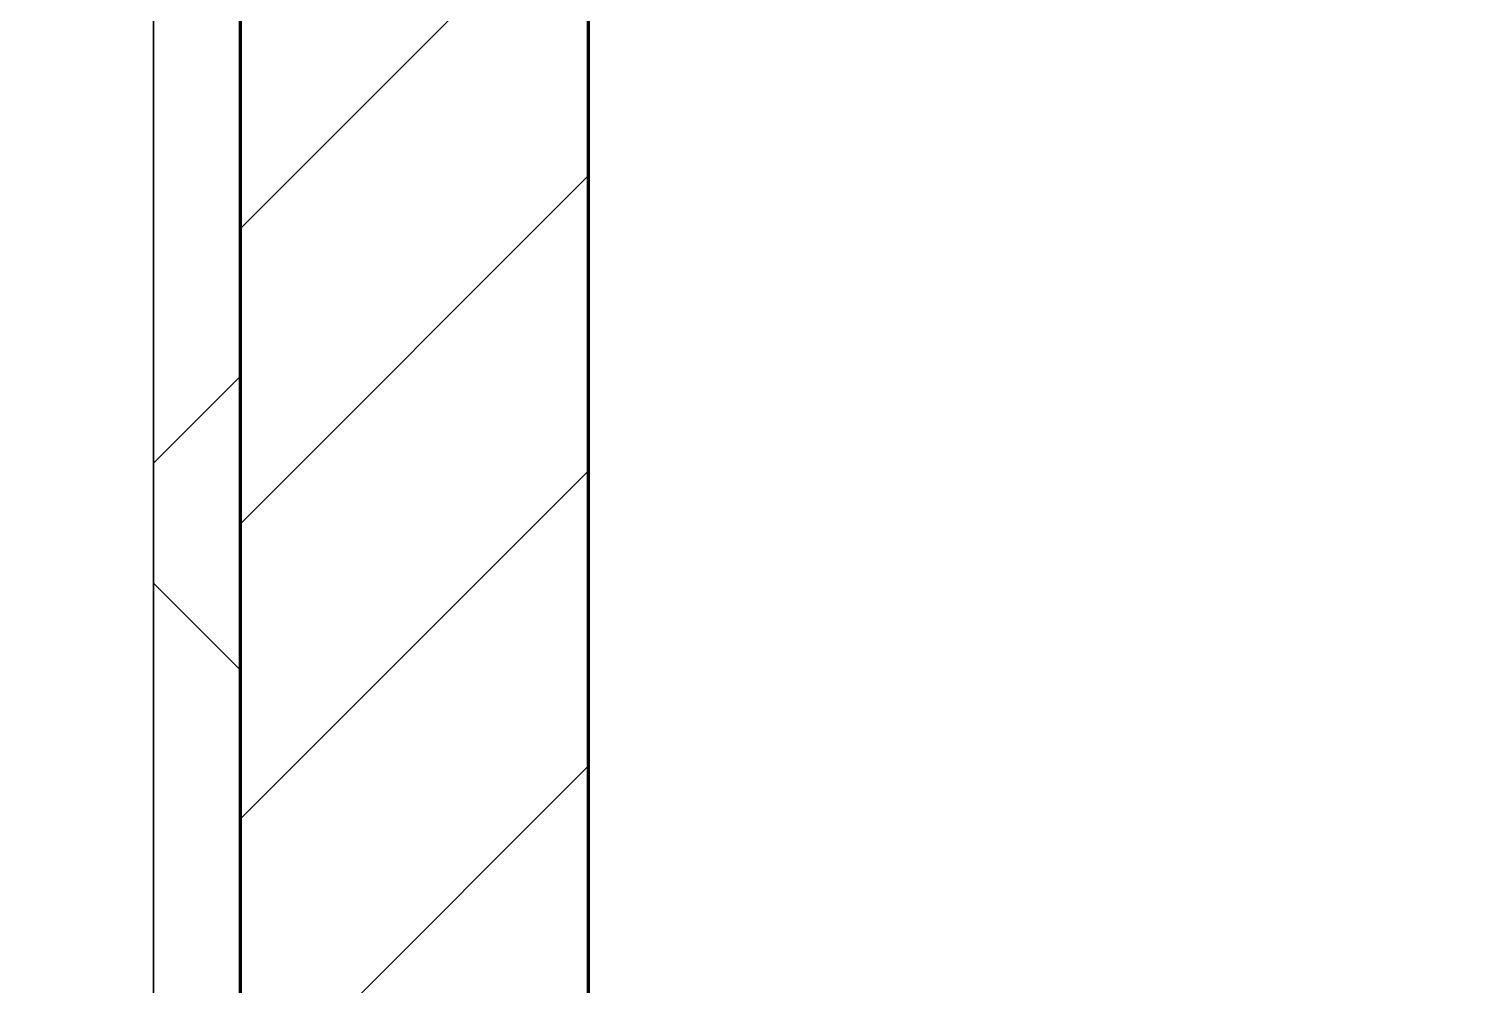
# Model space of a CAD drawing. Header units: millimetres. Extents: x -726012 to -647389, y -20772 to 18805.
# Drawn here: x -698800 to -697974, y 1432 to 1982 of the extents above; entities that cross this region are included whole.
import ezdxf
from ezdxf.xclip import XClip

# ---------------------------------------------------------------- set-up
doc = ezdxf.new("R2010")
doc.units = ezdxf.units.MM
doc.header["$XCLIPFRAME"] = 0
for name, color, linetype, lineweight in [('A-GLAZ-CURT', 2, 'Continuous', 9), ('A-WALL', 5, 'Continuous', 35), ('A-WALL-FNSH', 2, 'Continuous', 35), ('A-WALL-PATT', 1, 'Continuous', 35)]:
    doc.layers.add(name, color=color, linetype=linetype, lineweight=lineweight)
doc.layers.add('A11_ALU.SOLID SHEET', color=2, linetype='Continuous')

# ---------------------------------------------------------------- blocks, each defined once
blk = doc.blocks.new('PPLS-PP19_Custom Tile Pattern - Custom Tile Pattern-V46-4233-01 ENLARGED MULTI-PURPOSE LEVEL - REFLECTED CEILING PLAN - SHEET 4')
at = {"layer": 'A-GLAZ-CURT'}
for p, q in [((-300, 0), (300, 0)), ((300, 0), (-300, 0)), ((195.99, 0), (213.31, 0)), ((213.31, 0), (195.99, 0)), ((230.06, 0), (300, 0)), ((-300, -50), (300, -50)), ((300, -50), (-300, -50))]:
    blk.add_line(p, q, dxfattribs=at)
for points, knots in [([(-115.82, 0), (-114.96, 0), (-110.41, 0), (-96.78, 0), (-71.33, 0), (-42.53, 0), (-12.78, 0), (4.23, 0), (9.64, 0), (10.14, 0), (10.18, 0)], [-5724.064692, -5724.064692, -5724.064692, -5724.064692, -5430.283136, -5103.229623, -4799.173296, -4065.652676, -3589.737505, -3285.047089, -3066.359526, -3044.715262, -3044.715262, -3044.715262, -3044.715262]), ([(-36.33, 0), (-36.43, 0), (-37.27, 0), (-45.02, 0), (-46.13, 0), (-60.59, 0), (-76.57, 0), (-87.19, 0), (-91.88, 0)], [-1855.773136, -1855.773136, -1855.773136, -1855.773136, -1810.870157, -1672.078046, -1405.135169, -1060.00838, -740.068933, -494.872836, -494.872836, -494.872836, -494.872836]), ([(-36.62, 0), (-36.62, 0), (-40.35, 0), (-44.32, 0), (-58.97, 0), (-78.5, 0), (-89.16, 0), (-91.81, 0)], [-4069.478503, -4069.478503, -4069.478503, -4069.478503, -3858.647035, -3538.256648, -2842.901703, -2193.204658, -1970.99776, -1970.99776, -1970.99776, -1970.99776]), ([(-29.03, 0), (-33.97, 0), (-43.74, 0), (-56.37, 0), (-71.66, 0), (-77.83, 0), (-82.66, 0), (-83.28, 0), (-83.28, 0)], [-2680.714891, -2680.714891, -2680.714891, -2680.714891, -2413.671296, -2161.752162, -2006.592567, -1646.621388, -1424.436217, -1393.971743, -1393.971743, -1393.971743, -1393.971743]), ([(-83.28, 0), (-83.28, 0), (-82.91, 0), (-76.14, 0), (-62.97, 0), (-48.14, 0), (-36.49, 0), (-33.57, 0), (-29.94, 0), (-28.57, 0)], [-1393.4169, -1393.4169, -1393.4169, -1393.4169, -1353.722004, -1274.333717, -1073.56893, -651.549973, -296.515819, -83.513472, 0, 0, 0, 0]), ([(-63.63, 0), (-61.49, 0), (-57.39, 0), (-54.49, 0), (-45.2, 0), (-40.79, 0), (-40.46, 0), (-40.44, 0)], [-2969.237017, -2969.237017, -2969.237017, -2969.237017, -2851.217951, -2734.127174, -2474.780881, -2410.990208, -2350.645972, -2350.645972, -2350.645972, -2350.645972]), ([(76.63, 0), (74.8, 0), (67.65, 0), (53.52, 0), (37, 0), (24.07, 0), (12.82, 0), (-2.9, 0), (-20.62, 0), (-32.81, 0), (-44.85, 0), (-51.43, 0), (-51.79, 0)], [-3095.572228, -3095.572228, -3095.572228, -3095.572228, -2950.589685, -2634.532728, -2313.748533, -2106.613311, -1925.670641, -1617.263037, -1290.787923, -1039.307308, -819.71621, -644.910881, -644.910881, -644.910881, -644.910881]), ([(-50.59, 0), (-49.99, 0), (-46.69, 0), (-30.79, 0), (-18.03, 0), (8.61, 0), (15.02, 0), (22.91, 0), (31, 0), (39.04, 0), (51.19, 0), (58.74, 0), (61.34, 0), (61.45, 0)], [-3604.084483, -3604.084483, -3604.084483, -3604.084483, -3546.54457, -3315.260113, -2864.387349, -2439.246196, -2084.094819, -1956.422387, -1818.904206, -1645.594513, -1443.202566, -1228.752106, -1120.932285, -1120.932285, -1120.932285, -1120.932285]), ([(31.18, 0), (25.97, 0), (11.99, 0), (-16.47, 0), (-38.59, 0), (-50.52, 0)], [-4496.803627, -4496.803627, -4496.803627, -4496.803627, -4222.080604, -3745.412743, -3004.908282, -3004.908282, -3004.908282, -3004.908282]), ([(-50.52, 0), (-44.13, 0), (-33.76, 0), (-29.82, 0), (-29.19, 0)], [-1647.147294, -1647.147294, -1647.147294, -1647.147294, -963.711516, -666.19313, -666.19313, -666.19313, -666.19313]), ([(9.32, 0), (9.08, 0), (7.65, 0), (2.57, 0), (-12.23, 0), (-25.64, 0), (-38.19, 0), (-47.07, 0), (-50.49, 0)], [-2922.926651, -2922.926651, -2922.926651, -2922.926651, -2882.788014, -2720.818881, -2518.50168, -2125.455881, -1792.521578, -1599.537214, -1599.537214, -1599.537214, -1599.537214]), ([(-49.79, 0), (-48.17, 0), (-45.36, 0), (-42.62, 0), (-41.76, 0)], [-4417.7536, -4417.7536, -4417.7536, -4417.7536, -4321.566175, -4270.495146, -4270.495146, -4270.495146, -4270.495146]), ([(-26.75, 0), (-27.82, 0), (-35.35, 0), (-43.61, 0), (-49.51, 0)], [-8718.362214, -8718.362214, -8718.362214, -8718.362214, -8532.293389, -8137.138066, -8137.138066, -8137.138066, -8137.138066]), ([(-49.48, 0), (-49.41, 0), (-47.15, 0), (-46.01, 0), (-40.22, 0), (-36.78, 0)], [-515.928705, -515.928705, -515.928705, -515.928705, -508.377888, -260.442412, 0, 0, 0, 0]), ([(-41.76, 0), (-39.9, 0), (-37.72, 0), (-36.92, 0), (-36.77, 0)], [-4270.495146, -4270.495146, -4270.495146, -4270.495146, -4161.040818, -4106.245333, -4106.245333, -4106.245333, -4106.245333]), ([(-36.78, 0), (-32.43, 0), (-19.22, 0), (8.83, 0), (43.36, 0), (70.92, 0), (82.12, 0), (83.66, 0)], [-6191.144455, -6191.144455, -6191.144455, -6191.144455, -5862.463379, -5340.621928, -4573.028122, -4094.177415, -3869.465285, -3869.465285, -3869.465285, -3869.465285]), ([(-36.29, 0), (-36.29, 0), (-34.66, 0), (-28.88, 0), (-26.95, 0), (-26.54, 0)], [-9150.272121, -9150.272121, -9150.272121, -9150.272121, -9057.163041, -8919.836787, -8834.607043, -8834.607043, -8834.607043, -8834.607043]), ([(30.82, 0), (29.27, 0), (20.14, 0), (3.54, 0), (-16.58, 0), (-34.76, 0), (-36.04, 0)], [-10462.034656, -10462.034656, -10462.034656, -10462.034656, -10363.088938, -9884.23066, -9424.652049, -9182.880979, -9182.880979, -9182.880979, -9182.880979]), ([(-33.34, 0), (-33.34, 0), (-32.93, 0), (-31.16, 0), (-30.52, 0)], [-2415.024266, -2415.024266, -2415.024266, -2415.024266, -2357.633367, -2323.618664, -2323.618664, -2323.618664, -2323.618664]), ([(70.61, 0), (66.16, 0), (55.8, 0), (39.61, 0), (24.74, 0), (2.64, 0), (-17.84, 0), (-30.57, 0), (-31.82, 0), (-32, 0)], [-4647.237329, -4647.237329, -4647.237329, -4647.237329, -4326.416877, -4098.545751, -3766.694881, -3333.063701, -2994.501669, -2698.150104, -2614.070998, -2614.070998, -2614.070998, -2614.070998]), ([(-30.76, 0), (-30.73, 0), (-29.99, 0), (-23.47, 0), (-15.75, 0), (-15.19, 0)], [-54176.191683, -54176.191683, -54176.191683, -54176.191683, -54157.274271, -53749.15266, -53717.791567, -53717.791567, -53717.791567, -53717.791567]), ([(-30.52, 0), (-27.11, 0), (-17.83, 0), (5.99, 0), (20.95, 0), (31.18, 0), (32.02, 0)], [-2323.618664, -2323.618664, -2323.618664, -2323.618664, -2142.497158, -1716.209403, -1206.526904, -1161.809332, -1161.809332, -1161.809332, -1161.809332]), ([(-13, 0), (-14.35, 0), (-17.68, 0), (-25.97, 0), (-29.52, 0), (-30.21, 0)], [-55207.591944, -55207.591944, -55207.591944, -55207.591944, -54789.006179, -54461.685999, -54290.791712, -54290.791712, -54290.791712, -54290.791712]), ([(8.33, 0), (8.19, 0), (7.18, 0), (0.32, 0), (-13.89, 0), (-24.92, 0), (-29.03, 0)], [-3574.286521, -3574.286521, -3574.286521, -3574.286521, -3526.962355, -3285.499107, -2903.012179, -2680.714891, -2680.714891, -2680.714891, -2680.714891]), ([(-28.98, 0), (-28.66, 0), (-27.39, 0), (-24.45, 0), (-22.56, 0)], [-166.548282, -166.548282, -166.548282, -166.548282, -102.06493, 0, 0, 0, 0]), ([(-28.57, 0), (-26.93, 0), (-20.29, 0), (-11.45, 0), (2.08, 0), (13.15, 0), (21.24, 0), (24.62, 0), (24.72, 0), (24.72, 0)], [-5361.429781, -5361.429781, -5361.429781, -5361.429781, -5261.36855, -5050.479954, -4785.90057, -4596.498881, -4445.288762, -4384.376941, -4376.041937, -4376.041937, -4376.041937, -4376.041937]), ([(-22.56, 0), (-20.27, 0), (-17.03, 0), (-11.36, 0), (-7.66, 0), (-6.6, 0), (-6.44, 0)], [-56468.192263, -56468.192263, -56468.192263, -56468.192263, -56344.022017, -56303.229861, -56166.290093, -56124.392176, -56124.392176, -56124.392176, -56124.392176]), ([(-15.19, 0), (-13.07, 0), (7.48, 0), (42.82, 0), (88.72, 0), (120.63, 0), (138.28, 0), (138.53, 0)], [-461.142613, -461.142613, -461.142613, -461.142613, -429.606584, -390.253598, -346.313304, -291.370682, -290.5735, -290.5735, -290.5735, -290.5735]), ([(-6.54, 0), (-6.73, 0), (-7.2, 0), (-7.6, 0), (-7.79, 0)], [-56009.792147, -56009.792147, -56009.792147, -56009.792147, -55949.290093, -55895.192118, -55895.192118, -55895.192118, -55895.192118]), ([(-2.63, 0), (-2.47, 0), (-1.22, 0), (4.92, 0), (15.97, 0), (22.54, 0), (24.49, 0)], [-226.825321, -226.825321, -226.825321, -226.825321, -220.269177, -206.416616, -198.214427, -187.717507, -187.717507, -187.717507, -187.717507]), ([(103.09, 0), (101.08, 0), (86.31, 0), (63.34, 0), (35.84, 0), (12, 0), (3.08, 0), (-1.67, 0), (-2.25, 0)], [-375.435014, -375.435014, -375.435014, -375.435014, -369.147452, -330.153101, -307.516438, -285.83788, -246.234814, -234.646884, -234.646884, -234.646884, -234.646884]), ([(24.69, 0), (24.54, 0), (20.99, 0), (15.48, 0), (10.8, 0), (9.63, 0)], [-4368.572414, -4368.572414, -4368.572414, -4368.572414, -4306.476363, -4080.000647, -3772.857994, -3772.857994, -3772.857994, -3772.857994]), ([(18.16, 0), (19.15, 0), (24.25, 0), (25.66, 0), (26.12, 0)], [-5700.113719, -5700.113719, -5700.113719, -5700.113719, -5554.232259, -5302.431367, -5302.431367, -5302.431367, -5302.431367]), ([(32.41, 0), (31.49, 0), (26.98, 0), (20.67, 0), (18.85, 0), (18.16, 0)], [-6175.773004, -6175.773004, -6175.773004, -6175.773004, -6135.05769, -5972.647715, -5832.674503, -5832.674503, -5832.674503, -5832.674503]), ([(27.44, 0), (27.9, 0), (29.04, 0), (31.4, 0), (32.34, 0)], [-5037.309798, -5037.309798, -5037.309798, -5037.309798, -4887.603822, -4805.976711, -4805.976711, -4805.976711, -4805.976711]), ([(53.18, 0), (53.06, 0), (52.22, 0), (44.99, 0), (36.46, 0), (30.82, 0)], [-622.740158, -622.740158, -622.740158, -622.740158, -566.066452, -360.610861, 0, 0, 0, 0]), ([(136.44, 0), (121.66, 0), (86.93, 0), (51.16, 0), (31.18, 0)], [-106.750556, -106.750556, -106.750556, -106.750556, -59.610984, 0, 0, 0, 0]), ([(114.39, 0), (114.2, 0), (112.08, 0), (105.42, 0), (92.38, 0), (85.59, 0), (74.4, 0), (62.26, 0), (51.85, 0), (44.37, 0), (35.61, 0), (32.51, 0)], [-8148.58938, -8148.58938, -8148.58938, -8148.58938, -8105.191388, -7723.759874, -7531.75727, -7135.649961, -6924.452779, -6738.82075, -6548.303034, -6314.283804, -6177.302536, -6177.302536, -6177.302536, -6177.302536]), ([(32.51, 0), (33.7, 0), (38.44, 0), (45.92, 0), (57.76, 0), (64.47, 0), (72.74, 0), (75.22, 0), (76.03, 0), (76.21, 0)], [-1152.94603, -1152.94603, -1152.94603, -1152.94603, -1089.329421, -901.315459, -753.071572, -495.328968, -421.953223, -334.951786, -290.452333, -290.452333, -290.452333, -290.452333]), ([(33.37, 0), (37, 0), (48.37, 0), (71.92, 0), (97.16, 0), (110.58, 0), (115.52, 0)], [-135.792042, -135.792042, -135.792042, -135.792042, -118.513713, -97.899267, -63.759246, -48.504762, -48.504762, -48.504762, -48.504762]), ([(33.55, 0), (34.39, 0), (39.98, 0), (53.39, 0), (71.67, 0), (84.83, 0), (86.01, 0), (92.51, 0), (94.33, 0)], [-4772.18823, -4772.18823, -4772.18823, -4772.18823, -4705.298446, -4353.683244, -3960.84581, -3759.045785, -3336.541051, -2783.776468, -2783.776468, -2783.776468, -2783.776468]), ([(115.56, 0), (112.18, 0), (97.93, 0), (76.86, 0), (57.82, 0), (46.51, 0), (41.18, 0), (36.02, 0), (35.54, 0), (35.54, 0)], [-416.390561, -416.390561, -416.390561, -416.390561, -401.860199, -357.622665, -341.267687, -334.000314, -326.15566, -319.318397, -317.489778, -317.489778, -317.489778, -317.489778]), ([(36.29, 0), (37.77, 0), (48.82, 0), (64.79, 0), (91.29, 0), (108.27, 0), (115.13, 0)], [-314.598523, -314.598523, -314.598523, -314.598523, -305.899624, -287.17622, -249.500363, -211.280101, -211.280101, -211.280101, -211.280101]), ([(61.47, 0), (61.47, 0), (61.21, 0), (54.61, 0), (53.71, 0), (53.56, 0)], [-1113.311073, -1113.311073, -1113.311073, -1113.311073, -1096.402191, -891.204116, -747.28819, -747.28819, -747.28819, -747.28819]), ([(76.22, 0), (75.58, 0), (73.64, 0), (71.05, 0), (70.61, 0)], [-193.634889, -193.634889, -193.634889, -193.634889, -31.537676, 0, 0, 0, 0]), ([(94.4, 0), (94.4, 0), (94.64, 0), (99.11, 0), (108.97, 0), (120.79, 0), (139.94, 0), (163.31, 0), (185.23, 0), (193.62, 0), (194.69, 0), (194.79, 0)], [-2348.345796, -2348.345796, -2348.345796, -2348.345796, -2310.419338, -2233.599744, -2052.234781, -1843.028543, -1530.39897, -1095.004608, -529.74427, -295.064701, -265.121568, -265.121568, -265.121568, -265.121568]), ([(129.02, 0), (129.02, 0), (124.41, 0), (122.35, 0), (114.96, 0), (108.04, 0), (103.09, 0)], [-35.386604, -35.386604, -35.386604, -35.386604, -31.430235, -22.807238, -15.488593, 0, 0, 0, 0]), ([(115.28, 0), (114.98, 0), (113.35, 0), (111.98, 0), (105.66, 0), (105.23, 0), (105.23, 0)], [-9263.659506, -9263.659506, -9263.659506, -9263.659506, -9220.200448, -9012.77275, -8966.157302, -8929.495943, -8929.495943, -8929.495943, -8929.495943]), ([(105.26, 0), (105.52, 0), (111.01, 0), (112.65, 0), (113.59, 0)], [-8920.561005, -8920.561005, -8920.561005, -8920.561005, -8814.835624, -8577.462505, -8577.462505, -8577.462505, -8577.462505]), ([(157.9, 0), (156.77, 0), (151.67, 0), (143.29, 0), (134.04, 0), (126.24, 0), (119.51, 0), (116.8, 0), (115.51, 0)], [-10292.955006, -10292.955006, -10292.955006, -10292.955006, -10098.273015, -9847.788484, -9677.714971, -9567.007022, -9453.21225, -9274.391339, -9274.391339, -9274.391339, -9274.391339]), ([(115.56, 0), (118.36, 0), (127.65, 0), (132.42, 0), (134.6, 0)], [-210.488557, -210.488557, -210.488557, -210.488557, -194.761443, -152.241002, -152.241002, -152.241002, -152.241002]), ([(116.09, 0), (119, 0), (123.33, 0), (128.63, 0), (128.95, 0)], [-47.927874, -47.927874, -47.927874, -47.927874, -39.050993, -35.895543, -35.895543, -35.895543, -35.895543]), ([(168.37, 0), (167.68, 0), (162.47, 0), (148.77, 0), (125.98, 0), (116.62, 0)], [-543.375029, -543.375029, -543.375029, -543.375029, -530.793311, -458.593899, -417.916945, -417.916945, -417.916945, -417.916945]), ([(128.58, 0), (128.8, 0), (130.16, 0), (139.26, 0), (152.67, 0), (161.24, 0), (162.19, 0), (162.75, 0)], [-633.326174, -633.326174, -633.326174, -633.326174, -627.736123, -618.981161, -602.094757, -592.980799, -581.414464, -581.414464, -581.414464, -581.414464]), ([(137.1, 0), (136, 0), (133.64, 0), (129.87, 0), (129.11, 0)], [-670.405967, -670.405967, -670.405967, -670.405967, -651.020627, -640.742133, -640.742133, -640.742133, -640.742133]), ([(193.8, 0), (193.33, 0), (190.11, 0), (183.13, 0), (171, 0), (161.95, 0), (161.28, 0), (158.35, 0), (157.85, 0), (157.77, 0)], [-11665.349007, -11665.349007, -11665.349007, -11665.349007, -11565.880756, -11105.624034, -10839.086983, -10768.332124, -10666.779182, -10580.760289, -10550.278881, -10550.278881, -10550.278881, -10550.278881]), ([(300, 0), (286.53, 0), (254.22, 0), (207.11, 0), (177.41, 0), (159.34, 0), (158.33, 0), (158.3, 0)], [-285.253232, -285.253232, -285.253232, -285.253232, -244.693688, -187.987675, -143.776725, -129.632772, -123.352749, -123.352749, -123.352749, -123.352749]), ([(159.07, 0), (159.13, 0), (160.84, 0), (165.21, 0), (174.15, 0), (185.98, 0), (208.82, 0), (219.42, 0), (230.06, 0)], [-115.643202, -115.643202, -115.643202, -115.643202, -114.681583, -87.660824, -65.295536, -41.623857, -24.459831, 0, 0, 0, 0]), ([(162.75, 0), (165.4, 0), (170.91, 0), (172.61, 0), (172.61, 0)], [-111.264224, -111.264224, -111.264224, -111.264224, -56.742688, -19.085662, -19.085662, -19.085662, -19.085662]), ([(247.1, 0), (246.76, 0), (245.04, 0), (238.34, 0), (226.56, 0), (221.1, 0), (200.27, 0), (182.99, 0), (174.27, 0), (169.67, 0), (168.99, 0)], [-9649.085549, -9649.085549, -9649.085549, -9649.085549, -9581.591397, -9406.094246, -9221.510254, -9016.44624, -8717.832359, -8253.978395, -8152.463617, -8069.855175, -8069.855175, -8069.855175, -8069.855175]), ([(215.22, 0), (214.62, 0), (210.55, 0), (203.98, 0), (187.54, 0), (175.3, 0), (169.49, 0)], [-203.825446, -203.825446, -203.825446, -203.825446, -198.527383, -184.406837, -162.427601, -142.916156, -142.916156, -142.916156, -142.916156]), ([(171.51, 0), (176.48, 0), (193.23, 0), (201.73, 0), (208.81, 0), (213.9, 0), (241.96, 0), (266.73, 0), (281.71, 0), (291.71, 0), (296.52, 0), (297.86, 0), (298.09, 0)], [-7971.819559, -7971.819559, -7971.819559, -7971.819559, -7784.112253, -7606.717214, -7289.299508, -7042.621073, -6582.165592, -6068.460911, -5766.029927, -5566.724884, -5280.360606, -5199.253518, -5199.253518, -5199.253518, -5199.253518]), ([(172.07, 0), (177.66, 0), (187.87, 0), (201.08, 0), (207.47, 0), (213.96, 0), (215.11, 0)], [-255.364076, -255.364076, -255.364076, -255.364076, -237.955587, -223.92608, -215.862851, -208.75215, -208.75215, -208.75215, -208.75215]), ([(300, 0), (288.22, 0), (262, 0), (230.43, 0), (219.94, 0), (219.02, 0)], [-12528.858583, -12528.858583, -12528.858583, -12528.858583, -11905.454923, -11162.864862, -10856.732305, -10856.732305, -10856.732305, -10856.732305]), ([(219.9, 0), (220.86, 0), (227.84, 0), (242.06, 0), (246.54, 0), (246.96, 0)], [-10670.940496, -10670.940496, -10670.940496, -10670.940496, -10511.382485, -9925.173265, -9834.877357, -9834.877357, -9834.877357, -9834.877357]), ([(284.76, 0), (284.76, 0), (285.09, 0), (287.47, 0), (293.59, 0), (297.76, 0), (300, 0)], [-4110.630118, -4110.630118, -4110.630118, -4110.630118, -4053.389046, -3959.664717, -3862.421465, -3746.95702, -3746.95702, -3746.95702, -3746.95702]), ([(297.38, 0), (295.84, 0), (291.62, 0), (285.38, 0), (284.87, 0)], [-4803.172655, -4803.172655, -4803.172655, -4803.172655, -4358.271401, -4143.037883, -4143.037883, -4143.037883, -4143.037883])]:
    blk.add_open_spline(points, degree=3, knots=knots, dxfattribs=at)
for points in [[(-39.84, 0), (-39.08, 0), (-38.11, 0), (-37.36, 0)], [(24.49, 0), (25.23, 0), (25.72, 0), (26.04, 0)], [(27.89, 0), (28.94, 0), (30.42, 0), (32.46, 0)], [(80.35, 0), (79.57, 0), (78.27, 0), (76.63, 0)], [(84.06, 0), (83.48, 0), (82.41, 0), (81.72, 0)], [(168.74, 0), (168.74, 0), (169.81, 0), (171.51, 0)], [(195.11, 0), (194.91, 0), (194.44, 0), (193.8, 0)]]:
    blk.add_open_spline(points, degree=3, dxfattribs=at)
blk = doc.blocks.new('PPLS-PP19_Custom Tile Pattern - Custom Tile Pattern-V47-4233-01 ENLARGED MULTI-PURPOSE LEVEL - REFLECTED CEILING PLAN - SHEET 4')
at = {"layer": 'A-GLAZ-CURT'}
for p, q in [((-300, 0), (300, 0)), ((300, 0), (-300, 0)), ((-293.07, 0), (-275.75, 0)), ((-275.75, 0), (-293.07, 0)), ((-222.32, 0), (-205, 0)), ((-205, 0), (-222.32, 0)), ((-300, -50), (300, -50)), ((300, -50), (-300, -50))]:
    blk.add_line(p, q, dxfattribs=at)
at = {"layer": 'A-GLAZ-CURT', "flags": 128}
for points in [[(-300, 0), (-291.56, 0), (-283.3, 0), (-275.2, 0), (-267.26, 0), (-259.45, 0), (-251.77, 0), (-244.2, 0), (-236.74, 0), (-229.36, 0), (-222.06, 0), (-214.83, 0), (-207.71, 0), (-200.76, 0), (-194.02, 0), (-187.54, 0), (-181.38, 0), (-175.58, 0), (-170.25, 0), (-165.64, 0), (-162.01, 0), (-159.53, 0), (-157.46, 0), (-154.52, 0), (-149.42, 0), (-141.84, 0), (-132.81, 0), (-126.08, 0)], [(-125.17, 0), (-128.55, 0), (-134.16, 0), (-140.03, 0), (-145.5, 0), (-150.63, 0), (-155.53, 0), (-160.27, 0), (-164.95, 0), (-169.65, 0), (-174.47, 0), (-179.49, 0), (-184.81, 0), (-190.44, 0), (-196.37, 0), (-202.58, 0), (-209.04, 0), (-215.73, 0), (-222.63, 0), (-229.72, 0), (-236.97, 0), (-244.39, 0), (-251.96, 0), (-259.67, 0), (-267.51, 0), (-275.48, 0), (-283.55, 0), (-291.73, 0), (-300, 0)]]:
    blk.add_lwpolyline(points, dxfattribs=at)
at = {"layer": 'A-GLAZ-CURT'}
for points, knots in [([(-300, 0), (-284.65, 0), (-236.57, 0), (-174.61, 0), (-129.95, 0), (-110.8, 0), (-99.5, 0), (-91.46, 0)], [-5323.127839, -5323.127839, -5323.127839, -5323.127839, -4502.809032, -2700.551212, -1002.059161, -460.363443, 0, 0, 0, 0]), ([(-152.67, 0), (-171.19, 0), (-210.79, 0), (-262.56, 0), (-294.48, 0), (-300, 0)], [-16636.165947, -16636.165947, -16636.165947, -16636.165947, -15131.813646, -13729.592194, -13439.944408, -13439.944408, -13439.944408, -13439.944408]), ([(-137.88, 0), (-140.56, 0), (-147.66, 0), (-147.69, 0), (-158.72, 0), (-174.02, 0), (-185.59, 0), (-209.77, 0), (-232.01, 0), (-255.22, 0), (-262.59, 0), (-264.9, 0), (-265.4, 0)], [-3187.727384, -3187.727384, -3187.727384, -3187.727384, -2919.378265, -2477.344047, -2237.412286, -2029.680487, -1755.085331, -1400.429864, -858.079193, -543.655514, -208.940337, 0, 0, 0, 0]), ([(-258.6, 0), (-257.91, 0), (-254.26, 0), (-245.75, 0), (-238.44, 0), (-235.65, 0)], [-5722.54675, -5722.54675, -5722.54675, -5722.54675, -5657.471696, -5413.335975, -5261.670502, -5261.670502, -5261.670502, -5261.670502]), ([(-235.38, 0), (-230.99, 0), (-223.29, 0), (-213.1, 0), (-200.2, 0), (-185.8, 0), (-171.77, 0), (-158.7, 0), (-157.22, 0)], [-5256.714424, -5256.714424, -5256.714424, -5256.714424, -5017.494783, -4832.723979, -4666.091899, -4349.945572, -4000.813434, -3840.635403, -3840.635403, -3840.635403, -3840.635403]), ([(-133.82, 0), (-135.51, 0), (-137.8, 0), (-149.31, 0), (-162.01, 0), (-177.91, 0), (-199.46, 0), (-216.65, 0), (-231.26, 0), (-233.46, 0), (-234, 0)], [-2731.647847, -2731.647847, -2731.647847, -2731.647847, -2418.507304, -2308.929706, -2113.765672, -1763.376603, -1422.553702, -978.033455, -846.069444, -682.911962, -682.911962, -682.911962, -682.911962]), ([(-233.49, 0), (-233.44, 0), (-232.38, 0), (-230.74, 0), (-225.3, 0), (-223.63, 0)], [-455.274641, -455.274641, -455.274641, -455.274641, -440.605512, -119.536984, 0, 0, 0, 0]), ([(-223.63, 0), (-219.39, 0), (-206.17, 0), (-188.58, 0), (-169.14, 0), (-158.17, 0), (-152.35, 0)], [-5463.295695, -5463.295695, -5463.295695, -5463.295695, -5161.076232, -4739.070012, -4465.409639, -4155.266502, -4155.266502, -4155.266502, -4155.266502]), ([(-110.84, 0), (-118.3, 0), (-131.64, 0), (-146.31, 0), (-152.35, 0)], [-17880.086192, -17880.086192, -17880.086192, -17880.086192, -17136.203329, -16644.754465, -16644.754465, -16644.754465, -16644.754465]), ([(-152.35, 0), (-151.03, 0), (-147.71, 0), (-143.57, 0), (-138.62, 0)], [-3494.978217, -3494.978217, -3494.978217, -3494.978217, -3371.022232, -3227.460399, -3227.460399, -3227.460399, -3227.460399]), ([(-152.01, 0), (-146.22, 0), (-136.84, 0), (-127.33, 0), (-124.19, 0), (-123.43, 0), (-123.28, 0)], [-4149.119819, -4149.119819, -4149.119819, -4149.119819, -3839.893365, -3647.167523, -3488.92562, -3439.852845, -3439.852845, -3439.852845, -3439.852845]), ([(-118.78, 0), (-121.86, 0), (-126.28, 0), (-136.96, 0), (-147.46, 0), (-150.03, 0), (-150.57, 0)], [-5938.474035, -5938.474035, -5938.474035, -5938.474035, -5700.061948, -5508.838257, -5298.784692, -5196.16478, -5196.16478, -5196.16478, -5196.16478]), ([(-150.34, 0), (-150.07, 0), (-147.75, 0), (-142.6, 0), (-127.26, 0), (-107.3, 0), (-90.42, 0), (-76.12, 0), (-71.05, 0), (-70.19, 0)], [-4948.728362, -4948.728362, -4948.728362, -4948.728362, -4883.323924, -4440.880425, -4054.690705, -3793.097032, -3402.597032, -3144.956779, -3092.955226, -3092.955226, -3092.955226, -3092.955226]), ([(-110.85, 0), (-120.12, 0), (-131.38, 0), (-147.74, 0), (-149.07, 0)], [-6968.265511, -6968.265511, -6968.265511, -6968.265511, -6449.282163, -6277.220794, -6277.220794, -6277.220794, -6277.220794]), ([(-148.23, 0), (-146.94, 0), (-140.15, 0), (-137.28, 0), (-133.93, 0), (-128.78, 0), (-126.5, 0)], [-6162.058746, -6162.058746, -6162.058746, -6162.058746, -6017.569127, -5560.701257, -5364.112219, -5231.017328, -5231.017328, -5231.017328, -5231.017328]), ([(-86.16, 0), (-91.37, 0), (-104.13, 0), (-122.65, 0), (-139.03, 0), (-146.11, 0), (-146.95, 0)], [-1681.3698, -1681.3698, -1681.3698, -1681.3698, -1374.161226, -945.742622, -741.901385, -489.130243, -489.130243, -489.130243, -489.130243]), ([(-146.69, 0), (-146.59, 0), (-145.49, 0), (-135.69, 0), (-128.29, 0), (-125.15, 0)], [-420.34245, -420.34245, -420.34245, -420.34245, -406.956646, -290.263673, 0, 0, 0, 0]), ([(-127.41, 0), (-131.63, 0), (-133.16, 0), (-134.09, 0), (-134.15, 0)], [-8540.990293, -8540.990293, -8540.990293, -8540.990293, -8266.114998, -8246.473386, -8246.473386, -8246.473386, -8246.473386]), ([(-134.15, 0), (-133.32, 0), (-130.31, 0), (-117.33, 0), (-92.04, 0), (-74.02, 0), (-62.74, 0), (-60.36, 0), (-59.97, 0)], [-7657.439573, -7657.439573, -7657.439573, -7657.439573, -7293.749979, -6839.55839, -6236.997189, -5713.340575, -5140.470607, -5006.787413, -5006.787413, -5006.787413, -5006.787413]), ([(-120.13, 0), (-120.14, 0), (-120.24, 0), (-121.3, 0), (-129.25, 0), (-133.82, 0)], [-2933.992132, -2933.992132, -2933.992132, -2933.992132, -2920.575025, -2840.280255, -2731.647847, -2731.647847, -2731.647847, -2731.647847]), ([(-113.43, 0), (-113.44, 0), (-113.96, 0), (-119.73, 0), (-125.43, 0), (-127.03, 0), (-127.41, 0)], [-328.499627, -328.499627, -328.499627, -328.499627, -282.672656, -98.539552, -24.539552, 0, 0, 0, 0]), ([(-126.5, 0), (-122.44, 0), (-108.71, 0), (-86.68, 0), (-63.44, 0), (-54.4, 0), (-48.53, 0), (-30.79, 0), (-18.03, 0), (5.2, 0), (11.43, 0), (13.33, 0)], [-5231.017328, -5231.017328, -5231.017328, -5231.017328, -4994.692869, -4542.524482, -4008.285538, -3689.699207, -3546.54457, -3315.260113, -2864.387349, -2439.246196, -2241.864569, -2241.864569, -2241.864569, -2241.864569]), ([(-125.15, 0), (-124.93, 0), (-122.05, 0), (-116.67, 0), (-111.67, 0)], [-3362.7396, -3362.7396, -3362.7396, -3362.7396, -3342.215224, -3082.5113, -3082.5113, -3082.5113, -3082.5113]), ([(-122.08, 0), (-122.01, 0), (-121.69, 0), (-121.2, 0), (-120.88, 0)], [-3136.336417, -3136.336417, -3136.336417, -3136.336417, -3110.304437, -3035.164275, -3035.164275, -3035.164275, -3035.164275]), ([(-36.33, 0), (-36.43, 0), (-37.27, 0), (-45.02, 0), (-46.13, 0), (-60.59, 0), (-81.23, 0), (-99.51, 0), (-114.02, 0), (-117.28, 0), (-118.78, 0)], [-1855.773136, -1855.773136, -1855.773136, -1855.773136, -1810.870157, -1672.078046, -1405.135169, -1060.00838, -740.068933, -229.489605, -116.330425, 0, 0, 0, 0]), ([(-117.74, 0), (-117.19, 0), (-114.78, 0), (-113.43, 0), (-113.43, 0)], [-821.249067, -821.249067, -821.249067, -821.249067, -394.672656, -330.879064, -330.879064, -330.879064, -330.879064]), ([(-36.62, 0), (-36.62, 0), (-40.35, 0), (-44.32, 0), (-58.97, 0), (-85.2, 0), (-107.61, 0), (-116.56, 0), (-117.56, 0)], [-4069.478503, -4069.478503, -4069.478503, -4069.478503, -3858.647035, -3538.256648, -2842.901703, -2193.204658, -1433.981041, -985.49888, -985.49888, -985.49888, -985.49888]), ([(-110.88, 0), (-110.48, 0), (-106.68, 0), (-96.78, 0), (-81.82, 0), (-72.87, 0), (-69.64, 0)], [-5470.782445, -5470.782445, -5470.782445, -5470.782445, -5430.283136, -5103.229623, -4799.173296, -4627.967198, -4627.967198, -4627.967198, -4627.967198]), ([(9.32, 0), (9.08, 0), (7.65, 0), (2.57, 0), (-12.23, 0), (-25.64, 0), (-40, 0), (-56.24, 0), (-75.59, 0), (-94, 0), (-107.37, 0), (-110.77, 0), (-110.88, 0)], [-2922.926651, -2922.926651, -2922.926651, -2922.926651, -2882.788014, -2720.818881, -2518.50168, -2125.455881, -1792.521578, -1466.981642, -1208.454564, -789.402658, -501.969187, -492.03049, -492.03049, -492.03049, -492.03049]), ([(-110.84, 0), (-107.64, 0), (-98.79, 0), (-85.29, 0), (-71.67, 0), (-65.93, 0), (-65.07, 0)], [-3068.187586, -3068.187586, -3068.187586, -3068.187586, -2902.289527, -2605.247022, -2322.099534, -2241.8264, -2241.8264, -2241.8264, -2241.8264]), ([(-26.75, 0), (-27.82, 0), (-36.18, 0), (-53.55, 0), (-78.2, 0), (-100.35, 0), (-109.96, 0), (-110.5, 0)], [-8718.362214, -8718.362214, -8718.362214, -8718.362214, -8532.293389, -8073.216054, -7508.296369, -7004.680444, -6974.689771, -6974.689771, -6974.689771, -6974.689771]), ([(-72.93, 0), (-75.51, 0), (-86.2, 0), (-99.99, 0), (-110.38, 0)], [-19442.345229, -19442.345229, -19442.345229, -19442.345229, -18935.241197, -17895.283523, -17895.283523, -17895.283523, -17895.283523])]:
    blk.add_open_spline(points, degree=3, knots=knots, dxfattribs=at)
for points in [[(-115.82, 0), (-115.11, 0), (-113.51, 0), (-111.16, 0)], [(-111.04, 0), (-113.71, 0), (-114.98, 0), (-115.63, 0)]]:
    blk.add_open_spline(points, degree=3, dxfattribs=at)
blk = doc.blocks.new('*U885')
at = {"layer": 'A-GLAZ-CURT', "rotation": 90}
for name, p in [('PPLS-PP19_Custom Tile Pattern - Custom Tile Pattern-V47-4233-01 ENLARGED MULTI-PURPOSE LEVEL - REFLECTED CEILING PLAN - SHEET 4', (-22445.85, 9620.41)), ('PPLS-PP19_Custom Tile Pattern - Custom Tile Pattern-V46-4233-01 ENLARGED MULTI-PURPOSE LEVEL - REFLECTED CEILING PLAN - SHEET 4', (-22445.85, 9020.41))]:
    blk.add_blockref(name, p, dxfattribs=at)
blk = doc.blocks.new('*U1287')
blk.add_lwpolyline([(21173.36, -580), (28210, -580), (28210, -6849.96), (45954.15, -6849.96), (45954.15, 600), (82995.06, 600), (83086.47, 650), (90052, 650), (90392, 990), (103159.16, 990), (103159.16, 4990), (21173.36, 4990), (21173.36, 3485.45), (21203.36, 3485.45), (21203.36, 925.54), (21173.36, 925.54), (21173.36, -580)])

msp = doc.modelspace()

# ---------------------------------------------------------------- hatches: boundary and pattern name
at = {"layer": 'A-WALL-PATT', "lineweight": 9}
h = msp.add_hatch(dxfattribs=at)
h.set_pattern_fill('FP_3', color=256, style=0, pattern_type=2)
h.set_pattern_definition([(45, (0, 0), (-212.13203, 212.13203), []), (135, (0, 0), (-212.13203, -212.13203), [])])
h.paths.add_polyline_path([(-698678.22, -3320.94), (-698678.22, 4179.02), (-698728.22, 4179.02), (-698728.22, -3320.94)])
h = msp.add_hatch(dxfattribs=at)
h.set_pattern_fill('FP_2', color=256, style=0, pattern_type=2)
h.set_pattern_definition([(45, (0, 0), (-84.852814, 84.852814), [])])
h.paths.add_polyline_path([(-698678.22, -4540.98), (-698478.22, -4540.98), (-698478.22, 4129.02), (-698678.22, 4129.02), (-698678.22, -4217.27)])

# ---------------------------------------------------------------- linework, layer by layer
at = {"layer": 'A-WALL', "color": 7, "lineweight": 70}
for p, q in [((-698678.22, -3320.94), (-698678.22, 4129.02)), ((-698478.22, 3929.02), (-698478.22, -4540.98))]:
    msp.add_line(p, q, dxfattribs=at)
at = {"layer": 'A-WALL-FNSH', "color": 250}
for p, q in [((-698728.22, -3270.94), (-698728.22, 4179.02)), ((-698678.22, 4129.02), (-698678.22, -3320.94))]:
    msp.add_line(p, q, dxfattribs=at)

# ---------------------------------------------------------------- block references
msp.add_blockref('*U885', (-676282.37, -7541.39))

# ---------------------------------------------------------------- next in the draw order: block references
at = {"layer": 'A11_ALU.SOLID SHEET'}
ref = msp.add_blockref('*U1287', (-744682.37, 3579.02), dxfattribs=at)
XClip(ref).set_block_clipping_path([(22516.8245944298, -23612.0000696909), (92487.8891097467, 7199.9972603897)])

doc.saveas('drawing.dxf')
